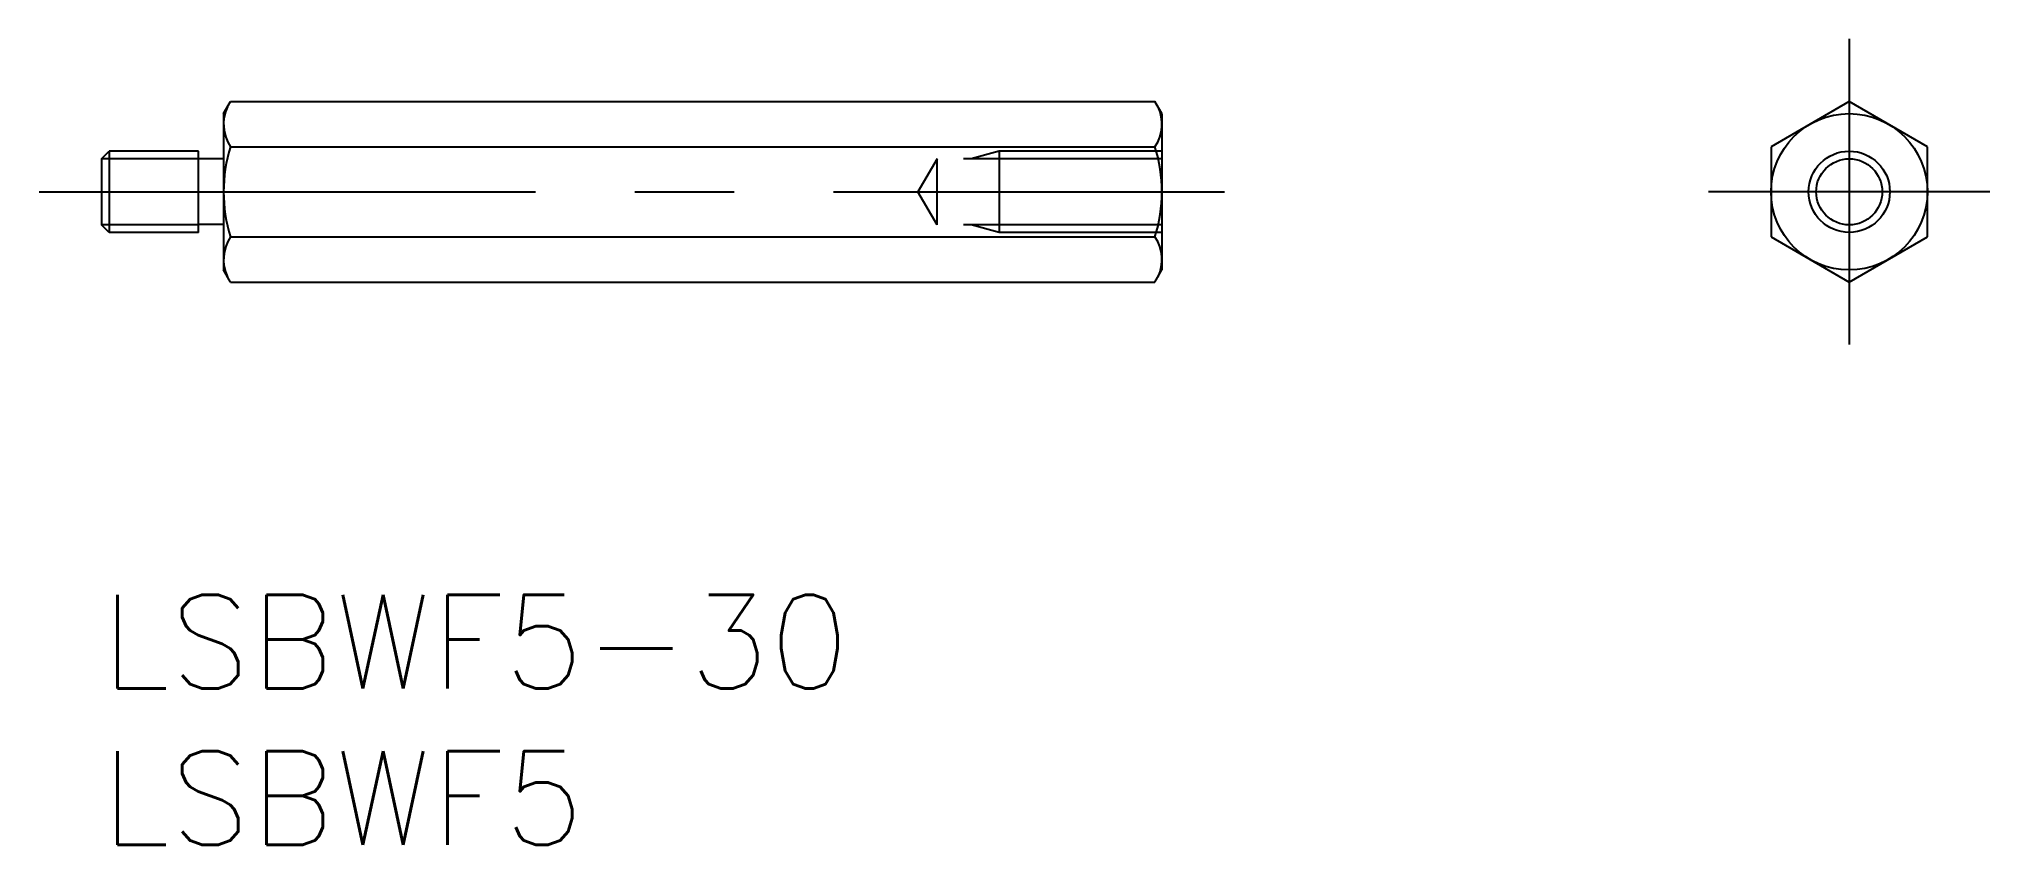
# Model space of a CAD drawing. Extents: x -2 to 60.4, y -8 to 17.8.
import ezdxf

# ---------------------------------------------------------------- set-up
doc = ezdxf.new("R2010")
doc.units = 0
doc.header["$LTSCALE"] = 0.5
doc.linetypes.add('CENTER', pattern=[50.8, 31.75, -6.35, 6.35, -6.35])
doc.linetypes.add('DASHED', pattern=[19.05, 12.7, -6.35])
for name, color, linetype in [('MSM_CENTER', 1, 'CENTER'), ('MSM_CONTINUOUS', 7, 'CONTINUOUS'), ('MSM_DASHED', 4, 'DASHED'), ('MSM_NARROW', 5, 'CONTINUOUS'), ('MSM_PART_NUMBER', 7, 'CONTINUOUS')]:
    doc.layers.add(name, color=color, linetype=linetype)
doc.styles.get("Standard").update_dxf_attribs({"font": 'txt.shx', "height": 3, "bigfont": 'bigfont.shx'})

# ---------------------------------------------------------------- blocks, each defined once
blk = doc.blocks.new('*U4')
at = {"layer": 'MSM_PART_NUMBER'}
blk.add_text('LSBWF5-30', height=3, dxfattribs=at).set_placement((0, -3))
blk = doc.blocks.new('*U5')
at = {"layer": 'MSM_PART_NUMBER'}
blk.add_text('LSBWF5', height=3, dxfattribs=at).set_placement((0, -8))

msp = doc.modelspace()

# ---------------------------------------------------------------- linework, layer by layer
at = {"layer": 'MSM_CENTER'}
for p, q in [((55.871, 17.774), (55.871, 8)), ((-2, 12.887), (35.9, 12.887)), ((60.371, 12.887), (51.371, 12.887))]:
    msp.add_line(p, q, dxfattribs=at)
at = {"layer": 'MSM_CONTINUOUS'}
for p, q in [((3.9, 15.387), (4.123, 15.774)), ((4.123, 15.774), (33.677, 15.774)), ((33.9, 15.387), (33.677, 15.774)), ((55.871, 15.774), (53.371, 14.33)), ((58.371, 14.33), (55.871, 15.774)), ((3.9, 15.387), (3.9, 10.387)), ((33.9, 15.387), (33.9, 10.387)), ((0, 13.943), (0.243, 14.187)), ((0, 13.943), (0, 11.83)), ((3.1, 14.187), (0.243, 14.187)), ((0.243, 14.187), (0.243, 11.587)), ((3.1, 11.587), (3.1, 14.187)), ((3.9, 13.937), (3.1, 13.937)), ((4.123, 14.33), (33.677, 14.33)), ((53.371, 14.33), (53.371, 11.443)), ((58.371, 11.443), (58.371, 14.33)), ((0.243, 11.587), (0, 11.83)), ((3.1, 11.587), (0.243, 11.587)), ((3.9, 11.837), (3.1, 11.837)), ((4.123, 11.443), (33.677, 11.443)), ((53.371, 11.443), (55.871, 10)), ((55.871, 10), (58.371, 11.443)), ((4.123, 10), (3.9, 10.387)), ((4.123, 10), (33.677, 10)), ((33.677, 10), (33.9, 10.387))]:
    msp.add_line(p, q, dxfattribs=at)
for radius in [2.5, 1.056]:
    msp.add_circle((55.871, 12.887), radius, dxfattribs=at)
for centre, radius, start, end in [((5.178, 15.052), 1.278, 154.38425, 214.38425), ((32.622, 15.052), 1.278, 325.61575, 25.61575), ((8.677, 12.887), 4.777, 162.41205, 197.58795), ((29.123, 12.887), 4.777, 342.41205, 17.58795), ((5.178, 10.722), 1.278, 145.61575, 205.61575), ((32.622, 10.722), 1.278, 334.38425, 34.38425)]:
    msp.add_arc(centre, radius, start, end, dxfattribs=at)
at = {"layer": 'MSM_DASHED'}
for p, q in [((26.71, 13.943), (26.1, 12.887)), ((33.9, 13.943), (26.71, 13.943)), ((26.71, 11.83), (26.71, 13.943)), ((28.7, 14.187), (27.8, 13.943)), ((33.9, 14.187), (28.7, 14.187)), ((28.7, 14.187), (28.7, 11.587)), ((26.71, 11.83), (26.1, 12.887)), ((33.9, 11.83), (26.71, 11.83)), ((28.7, 11.587), (27.8, 11.83)), ((33.9, 11.587), (28.7, 11.587))]:
    msp.add_line(p, q, dxfattribs=at)
at = {"layer": 'MSM_NARROW'}
for p, q in [((3.1, 13.943), (0, 13.943)), ((3.1, 11.83), (0, 11.83))]:
    msp.add_line(p, q, dxfattribs=at)
msp.add_circle((55.871, 12.887), 1.3, dxfattribs=at)

# ---------------------------------------------------------------- block references
at = {"layer": 'MSM_CONTINUOUS'}
for name in ['*U4', '*U5']:
    msp.add_blockref(name, (0, 0), dxfattribs=at)

doc.saveas('drawing.dxf')
